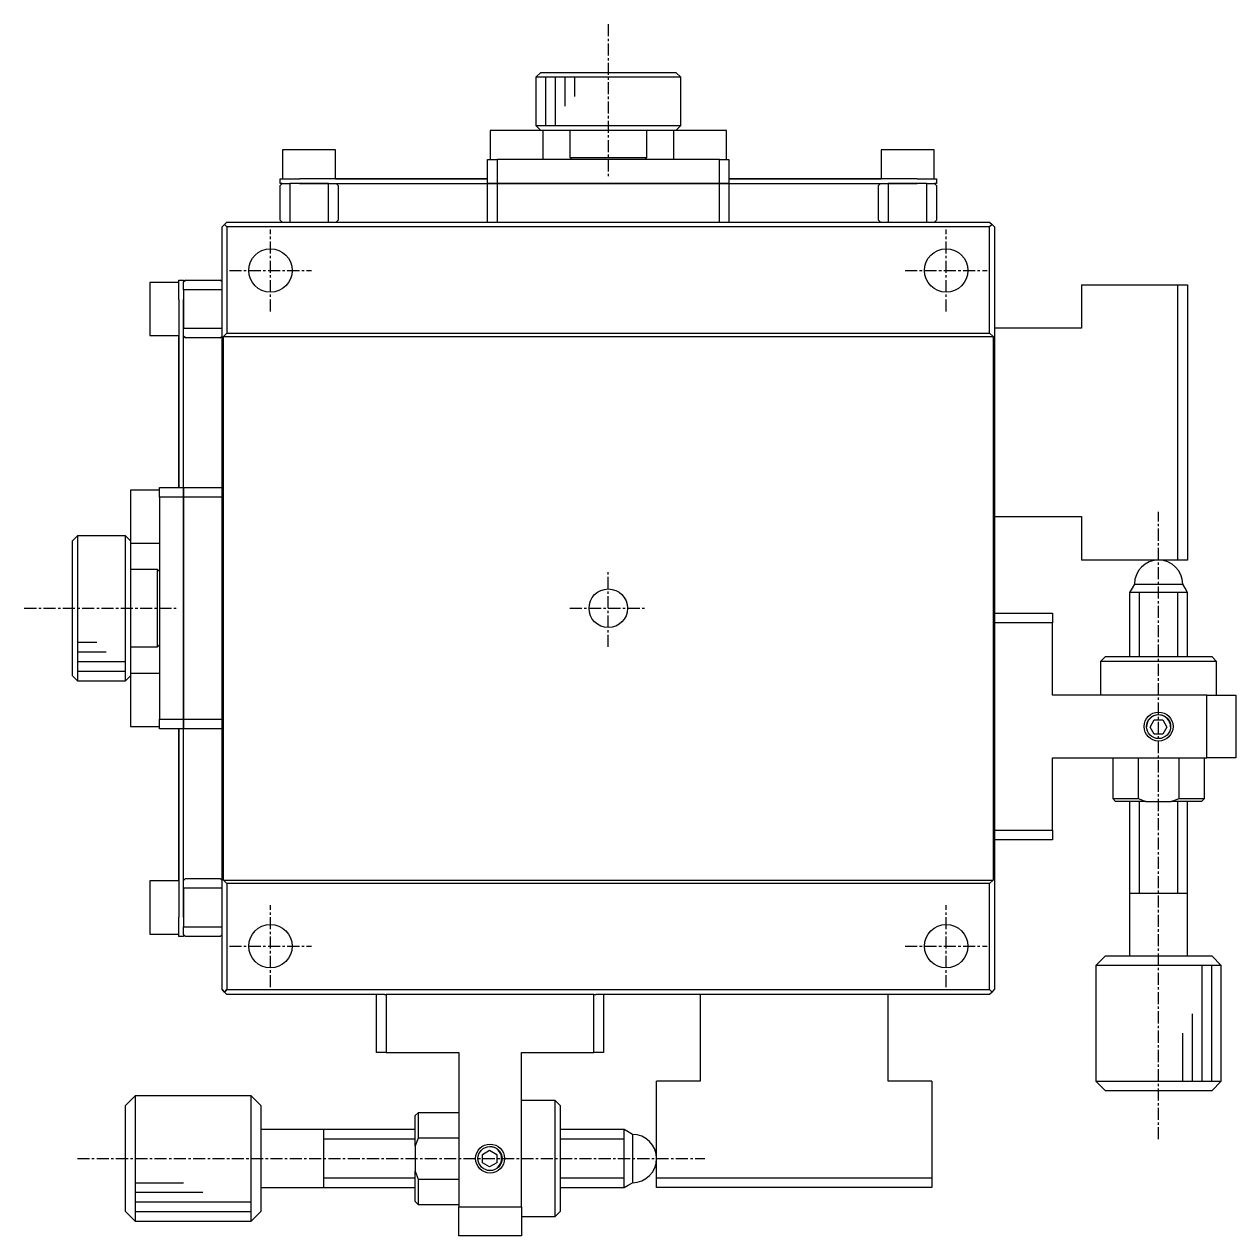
# Model space of a CAD drawing. Extents: x 6 to 439, y 10 to 277.
# Drawn here: x 313.9 to 439.4, y 91.8 to 217.2 of the extents above; entities that cross this region are included whole.
import ezdxf

# ---------------------------------------------------------------- set-up
doc = ezdxf.new("R2010")
doc.units = 0
doc.linetypes.add('CENTER', pattern=[2, 1.25, -0.25, 0.25, -0.25])
doc.layers.get('0').update_dxf_attribs({"linetype": 'CONTINUOUS'})
doc.layers.add('CENTER', color=1, linetype='CENTER')

msp = doc.modelspace()

# ---------------------------------------------------------------- linework, layer by layer
at = {"color": 7, "linetype": 'CONTINUOUS'}
for p, q in [((367.45, 212.25), (366.95, 211.75)), ((367.45, 212.25), (381.45, 212.25)), ((381.95, 211.75), (381.45, 212.25)), ((381.95, 211.75), (366.95, 211.75)), ((366.95, 211.75), (366.95, 206.75)), ((381.95, 206.75), (381.95, 211.75)), ((364.95, 206.25), (362.2, 206.25)), ((362.2, 206.25), (362.2, 203.25)), ((367.7, 206.25), (364.95, 206.25)), ((366.95, 206.75), (374.37, 206.75)), ((366.95, 206.75), (367.45, 206.25)), ((374.37, 206.25), (367.7, 206.25)), ((367.7, 203.25), (367.7, 206.25)), ((370.45, 206.25), (370.45, 203.45)), ((374.37, 206.75), (381.95, 206.75)), ((381.2, 206.25), (374.37, 206.25)), ((378.45, 203.45), (378.45, 206.25)), ((383.95, 206.25), (381.2, 206.25)), ((381.2, 206.25), (381.2, 203.25)), ((381.45, 206.25), (381.95, 206.75)), ((386.7, 206.25), (383.95, 206.25)), ((386.7, 203.25), (386.7, 206.25)), ((343.45, 204.25), (340.7, 204.25)), ((340.7, 204.25), (340.7, 201.25)), ((346.2, 204.25), (343.45, 204.25)), ((346.2, 201.25), (346.2, 204.25)), ((370.45, 203.45), (374.4, 203.45)), ((370.45, 203.45), (370.65, 203.25)), ((374.4, 203.45), (378.45, 203.45)), ((378.25, 203.25), (378.45, 203.45)), ((405.45, 204.25), (402.7, 204.25)), ((402.7, 204.25), (402.7, 201.25)), ((408.2, 204.25), (405.45, 204.25)), ((408.2, 201.25), (408.2, 204.25)), ((361.95, 200.75), (361.95, 203.25)), ((361.95, 203.25), (362.95, 203.25)), ((362.95, 203.25), (362.95, 200.75)), ((373.2, 203.25), (362.95, 203.25)), ((375.7, 203.25), (373.2, 203.25)), ((385.95, 203.25), (375.7, 203.25)), ((385.95, 200.75), (385.95, 203.25)), ((385.95, 203.25), (386.95, 203.25)), ((386.95, 203.25), (386.95, 200.75)), ((340.45, 201.25), (342.45, 201.25)), ((340.45, 201.25), (340.7, 201.25)), ((340.45, 200.75), (340.45, 201.25)), ((361.95, 201.25), (342.45, 201.25)), ((346.2, 201.25), (361.95, 201.25)), ((360.45, 201.25), (358.7, 201.25)), ((360.45, 201.25), (358.7, 201.25)), ((360.45, 201.25), (361.95, 201.25)), ((361.95, 201.25), (360.45, 201.25)), ((386.95, 201.25), (388.45, 201.25)), ((388.45, 201.25), (386.95, 201.25)), ((386.95, 201.25), (402.7, 201.25)), ((406.45, 201.25), (386.95, 201.25)), ((390.2, 201.25), (388.45, 201.25)), ((390.2, 201.25), (388.45, 201.25)), ((406.45, 201.25), (408.45, 201.25)), ((408.2, 201.25), (408.45, 201.25)), ((408.45, 201.25), (408.45, 200.75)), ((340.65, 200.75), (340.45, 200.55)), ((340.45, 200.55), (340.65, 200.75)), ((340.65, 200.75), (340.45, 200.75)), ((340.45, 196.95), (340.45, 200.55)), ((340.65, 200.75), (341.45, 200.75)), ((341.45, 200.75), (341.45, 196.75)), ((342.45, 200.75), (341.45, 200.75)), ((345.45, 200.75), (342.45, 200.75)), ((342.45, 200.75), (345.45, 200.75)), ((345.45, 196.75), (345.45, 200.75)), ((345.45, 200.75), (361.95, 200.75)), ((346.45, 200.55), (346.25, 200.75)), ((346.25, 200.75), (346.45, 200.55)), ((346.45, 200.55), (346.45, 196.95)), ((362.95, 200.75), (361.95, 200.75)), ((361.95, 196.75), (361.95, 200.75)), ((361.95, 200.75), (362.95, 200.75)), ((362.95, 200.75), (385.95, 200.75)), ((362.95, 200.75), (362.95, 196.75)), ((385.95, 200.75), (362.95, 200.75)), ((386.95, 200.75), (385.95, 200.75)), ((385.95, 196.75), (385.95, 200.75)), ((385.95, 200.75), (386.95, 200.75)), ((386.95, 200.75), (403.45, 200.75)), ((386.95, 200.75), (386.95, 196.75)), ((402.65, 200.75), (402.45, 200.55)), ((402.45, 200.55), (402.65, 200.75)), ((402.45, 196.95), (402.45, 200.55)), ((403.45, 200.75), (403.45, 196.75)), ((406.45, 200.75), (403.45, 200.75)), ((403.45, 200.75), (406.45, 200.75)), ((407.45, 200.75), (406.45, 200.75)), ((407.45, 196.75), (407.45, 200.75)), ((407.45, 200.75), (408.25, 200.75)), ((408.45, 200.55), (408.25, 200.75)), ((408.25, 200.75), (408.45, 200.55)), ((408.45, 200.75), (408.25, 200.75)), ((408.45, 200.55), (408.45, 196.95)), ((334.7, 196.5), (334.45, 196.25)), ((334.45, 117.25), (334.45, 196.25)), ((334.7, 196.5), (334.95, 196.75)), ((334.95, 196.25), (334.7, 196.5)), ((334.95, 196.75), (413.95, 196.75)), ((413.95, 196.25), (334.95, 196.25)), ((334.95, 196.25), (334.95, 185.25)), ((340.45, 196.95), (340.65, 196.75)), ((346.25, 196.75), (346.45, 196.95)), ((402.45, 196.95), (402.65, 196.75)), ((408.25, 196.75), (408.45, 196.95)), ((413.95, 196.75), (414.2, 196.5)), ((414.2, 196.5), (413.95, 196.25)), ((413.95, 185.25), (413.95, 196.25)), ((414.45, 196.25), (414.2, 196.5)), ((414.45, 196.25), (414.45, 117.25)), ((326.95, 190.5), (326.95, 187.75)), ((329.95, 190.5), (326.95, 190.5)), ((329.95, 190.5), (329.95, 190.75)), ((329.95, 188.75), (329.95, 190.75)), ((329.95, 190.75), (330.45, 190.75)), ((330.65, 190.75), (330.45, 190.55)), ((330.45, 190.55), (330.65, 190.75)), ((330.45, 190.75), (330.45, 190.55)), ((330.45, 189.75), (330.45, 190.55)), ((334.45, 189.75), (330.45, 189.75)), ((330.45, 189.75), (330.45, 188.75)), ((330.65, 190.75), (334.25, 190.75)), ((334.45, 190.55), (334.25, 190.75)), ((423.45, 190.25), (423.45, 185.75)), ((423.45, 190.25), (433.45, 190.25)), ((433.45, 161.75), (433.45, 190.25)), ((433.45, 190.25), (434.45, 190.25)), ((434.45, 190.25), (434.45, 161.75)), ((329.95, 188.75), (329.95, 169.25)), ((330.45, 188.75), (330.45, 185.75)), ((330.45, 185.75), (330.45, 188.75)), ((326.95, 187.75), (326.95, 185)), ((330.45, 185.75), (334.45, 185.75)), ((330.45, 169.25), (330.45, 185.75)), ((423.45, 185.75), (414.45, 185.75)), ((326.95, 185), (329.95, 185)), ((329.95, 169.25), (329.95, 185)), ((330.45, 184.95), (330.65, 184.75)), ((330.65, 184.75), (330.45, 184.95)), ((334.25, 184.75), (330.65, 184.75)), ((334.25, 184.75), (334.45, 184.95)), ((334.6, 184.9), (334.95, 185.25)), ((334.6, 184.9), (414.3, 184.9)), ((334.6, 128.6), (334.6, 184.9)), ((334.95, 185.25), (413.95, 185.25)), ((413.95, 185.25), (414.3, 184.9)), ((414.3, 184.9), (414.3, 128.6)), ((329.95, 172.5), (329.95, 170.75)), ((329.95, 172.5), (329.95, 170.75)), ((329.95, 169.25), (329.95, 170.75)), ((329.95, 170.75), (329.95, 169.25)), ((324.95, 169), (324.95, 166.25)), ((327.95, 169), (324.95, 169)), ((327.95, 169.25), (330.45, 169.25)), ((327.95, 168.25), (327.95, 169.25)), ((330.45, 168.25), (327.95, 168.25)), ((327.95, 168.25), (327.95, 158)), ((330.45, 169.25), (330.45, 168.25)), ((330.45, 169.25), (334.45, 169.25)), ((330.45, 168.25), (330.45, 169.25)), ((330.45, 145.25), (330.45, 168.25)), ((334.45, 168.25), (330.45, 168.25)), ((330.45, 168.25), (330.45, 145.25)), ((324.95, 166.25), (324.95, 163.5)), ((414.45, 166.25), (423.45, 166.25)), ((423.45, 166.25), (423.45, 161.75)), ((319.45, 164.25), (318.95, 163.75)), ((318.95, 149.75), (318.95, 163.75)), ((319.45, 164.25), (319.45, 149.25)), ((324.45, 164.25), (319.45, 164.25)), ((324.45, 156.67), (324.45, 164.25)), ((324.95, 163.75), (324.45, 164.25)), ((324.95, 163.5), (324.95, 156.67)), ((324.95, 163.5), (327.95, 163.5)), ((327.75, 160.75), (324.95, 160.75)), ((327.75, 156.71), (327.75, 160.75)), ((327.95, 160.55), (327.75, 160.75)), ((433.45, 161.75), (423.45, 161.75)), ((434.45, 161.75), (433.45, 161.75)), ((428.7, 158.82), (428.45, 158.38)), ((434.45, 158.38), (428.45, 158.38)), ((428.45, 158.38), (428.45, 151.75)), ((428.95, 159.25), (428.7, 158.82)), ((428.95, 159.25), (433.95, 159.25)), ((434.2, 158.82), (433.95, 159.25)), ((434.45, 158.38), (434.2, 158.82)), ((434.45, 151.75), (434.45, 158.38)), ((327.95, 158), (327.95, 155.5)), ((324.45, 149.25), (324.45, 156.67)), ((324.95, 156.67), (324.95, 150)), ((327.75, 152.75), (327.75, 156.71)), ((414.45, 156.25), (420.45, 156.25)), ((420.45, 156.25), (420.45, 155.25)), ((327.95, 155.5), (327.95, 145.25)), ((414.45, 155.25), (414.45, 155.45)), ((414.45, 155.25), (414.45, 133.75)), ((420.45, 155.25), (414.45, 155.25)), ((420.45, 147.75), (420.45, 155.25)), ((324.95, 152.75), (327.75, 152.75)), ((327.75, 152.75), (327.95, 152.95)), ((425.95, 151.75), (425.45, 151.25)), ((437.45, 151.25), (425.45, 151.25)), ((425.45, 151.25), (425.45, 147.75)), ((425.95, 151.75), (436.95, 151.75)), ((437.45, 151.25), (436.95, 151.75)), ((437.45, 147.75), (437.45, 151.25)), ((318.95, 149.75), (319.45, 149.25)), ((324.45, 149.25), (324.95, 149.75)), ((324.95, 150), (324.95, 147.25)), ((327.95, 150), (324.95, 150)), ((319.45, 149.25), (324.45, 149.25)), ((324.95, 147.25), (324.95, 144.5)), ((436.45, 147.75), (420.45, 147.75)), ((436.45, 141.25), (436.45, 147.75)), ((436.45, 147.75), (439.45, 147.75)), ((439.45, 147.75), (439.45, 141.25)), ((324.95, 144.5), (327.95, 144.5)), ((327.95, 145.25), (330.45, 145.25)), ((327.95, 144.25), (327.95, 145.25)), ((330.45, 145.25), (330.45, 144.25)), ((330.45, 145.25), (334.45, 145.25)), ((330.45, 144.25), (330.45, 145.25)), ((430.58, 144.45), (431.01, 145.2)), ((431.01, 143.7), (430.58, 144.45)), ((431.01, 145.2), (431.88, 145.2)), ((431.88, 145.2), (432.31, 144.45)), ((432.31, 144.45), (431.88, 143.7)), ((330.45, 144.25), (327.95, 144.25)), ((329.95, 142.75), (329.95, 144.25)), ((329.95, 144.25), (329.95, 142.75)), ((329.95, 128.5), (329.95, 144.25)), ((329.95, 144.25), (329.95, 124.75)), ((330.45, 127.75), (330.45, 144.25)), ((334.45, 144.25), (330.45, 144.25)), ((431.88, 143.7), (431.01, 143.7)), ((329.95, 142.75), (329.95, 141)), ((329.95, 142.75), (329.95, 141)), ((420.45, 133.75), (420.45, 141.25)), ((420.45, 141.25), (436.45, 141.25)), ((426.7, 141.25), (426.7, 137.05)), ((429.32, 141.25), (429.32, 137.05)), ((433.57, 137.05), (433.57, 141.25)), ((436.2, 137.05), (436.2, 141.25)), ((439.45, 141.25), (436.45, 141.25)), ((426.7, 137.05), (429.32, 137.05)), ((426.7, 137.05), (427, 136.75)), ((429.32, 137.05), (430.13, 136.75)), ((432.77, 136.75), (433.57, 137.05)), ((433.57, 137.05), (436.2, 137.05)), ((435.9, 136.75), (436.2, 137.05)), ((430.13, 136.75), (427, 136.75)), ((428.45, 136.75), (428.45, 127.25)), ((430.13, 136.75), (432.77, 136.75)), ((435.9, 136.75), (432.77, 136.75)), ((434.45, 127.25), (434.45, 136.75)), ((414.45, 133.75), (420.45, 133.75)), ((414.45, 133.55), (414.45, 133.75)), ((420.45, 133.75), (420.45, 132.75)), ((420.45, 132.75), (414.45, 132.75)), ((326.95, 128.5), (326.95, 125.75)), ((329.95, 128.5), (326.95, 128.5)), ((330.65, 128.75), (330.45, 128.55)), ((330.45, 128.55), (330.65, 128.75)), ((330.65, 128.75), (334.25, 128.75)), ((334.45, 128.55), (334.25, 128.75)), ((334.6, 128.6), (414.3, 128.6)), ((334.95, 128.25), (334.6, 128.6)), ((413.95, 128.25), (334.95, 128.25)), ((334.95, 128.25), (334.95, 117.25)), ((414.3, 128.6), (413.95, 128.25)), ((413.95, 117.25), (413.95, 128.25)), ((330.45, 127.75), (330.45, 124.75)), ((334.45, 127.75), (330.45, 127.75)), ((330.45, 124.75), (330.45, 127.75)), ((428.45, 127.25), (434.44, 127.25)), ((428.45, 127.25), (428.45, 127.24)), ((428.45, 127.25), (428.45, 127.25)), ((428.45, 127.25), (428.45, 120.75)), ((434.44, 127.25), (434.45, 127.25)), ((434.45, 127.24), (434.45, 127.25)), ((434.45, 120.75), (434.45, 127.25)), ((434.45, 127.25), (434.45, 127.25)), ((326.95, 125.75), (326.95, 123)), ((329.95, 122.75), (329.95, 124.75)), ((330.45, 124.75), (330.45, 123.75)), ((326.95, 123), (329.95, 123)), ((329.95, 122.75), (329.95, 123)), ((330.45, 122.95), (330.45, 123.75)), ((330.45, 123.75), (334.45, 123.75)), ((330.45, 122.75), (329.95, 122.75)), ((330.45, 122.95), (330.65, 122.75)), ((330.65, 122.75), (330.45, 122.95)), ((330.45, 122.95), (330.45, 122.75)), ((334.25, 122.75), (330.65, 122.75)), ((334.25, 122.75), (334.45, 122.95)), ((425.95, 120.75), (424.95, 119.75)), ((425.95, 120.75), (436.95, 120.75)), ((425.95, 120.75), (428.45, 120.75)), ((428.45, 120.75), (434.45, 120.75)), ((428.45, 120.75), (434.45, 120.75)), ((434.45, 120.75), (436.95, 120.75)), ((437.95, 119.75), (436.95, 120.75)), ((437.95, 119.75), (424.95, 119.75)), ((424.95, 119.75), (424.95, 107.75)), ((437.95, 119.75), (437.95, 119.75)), ((437.95, 107.75), (437.95, 119.75)), ((334.45, 117.25), (334.7, 117)), ((334.7, 117), (334.45, 117.25)), ((334.7, 117), (334.95, 117.25)), ((334.95, 117.25), (334.7, 117)), ((334.95, 116.75), (334.7, 117)), ((334.7, 117), (334.95, 116.75)), ((334.95, 117.25), (413.95, 117.25)), ((351.25, 116.75), (334.95, 116.75)), ((350.45, 110.75), (350.45, 116.75)), ((351.25, 116.75), (351.45, 116.75)), ((351.45, 116.75), (351.45, 110.75)), ((372.95, 116.75), (351.45, 116.75)), ((372.95, 110.75), (372.95, 116.75)), ((372.95, 116.75), (373.15, 116.75)), ((413.95, 116.75), (373.15, 116.75)), ((373.95, 116.75), (373.95, 110.75)), ((383.95, 116.75), (383.95, 107.75)), ((403.45, 107.75), (403.45, 116.75)), ((413.95, 117.25), (414.2, 117)), ((414.2, 117), (413.95, 116.75)), ((414.2, 117), (414.45, 117.25)), ((351.45, 110.75), (350.45, 110.75)), ((351.45, 110.75), (358.95, 110.75)), ((358.95, 110.75), (358.95, 94.75)), ((365.45, 110.75), (372.95, 110.75)), ((365.45, 94.75), (365.45, 110.75)), ((373.95, 110.75), (372.95, 110.75)), ((383.95, 107.75), (379.45, 107.75)), ((379.45, 97.75), (379.45, 107.75)), ((407.95, 107.75), (403.45, 107.75)), ((407.95, 107.75), (407.95, 97.75)), ((424.95, 107.75), (437.95, 107.75)), ((424.95, 107.75), (425.95, 106.75)), ((436.95, 106.75), (425.95, 106.75)), ((436.95, 106.75), (437.95, 107.75)), ((325.45, 106.25), (324.45, 105.25)), ((325.45, 106.25), (325.45, 93.25)), ((337.45, 106.25), (325.45, 106.25)), ((337.45, 93.25), (337.45, 106.25)), ((338.45, 105.25), (337.45, 106.25)), ((368.95, 105.75), (365.45, 105.75)), ((368.95, 93.75), (368.95, 105.75)), ((369.45, 105.25), (368.95, 105.75)), ((324.45, 94.25), (324.45, 105.25)), ((338.45, 105.25), (338.45, 94.25)), ((338.45, 105.25), (338.45, 102.75)), ((354.75, 104.5), (354.45, 104.2)), ((354.45, 101.07), (354.45, 104.2)), ((354.75, 104.5), (354.75, 101.87)), ((358.95, 104.5), (354.75, 104.5)), ((369.45, 105.25), (369.45, 94.25)), ((338.45, 102.75), (338.45, 96.75)), ((338.45, 102.75), (338.45, 96.75)), ((344.95, 102.75), (338.45, 102.75)), ((344.95, 102.75), (344.94, 102.75)), ((344.95, 102.75), (344.95, 96.75)), ((354.45, 102.75), (344.95, 102.75)), ((344.95, 102.75), (344.95, 102.75)), ((354.75, 101.87), (354.45, 101.07)), ((358.95, 101.87), (354.75, 101.87)), ((376.08, 102.75), (369.45, 102.75)), ((376.08, 96.75), (376.08, 102.75)), ((376.51, 102.5), (376.08, 102.75)), ((376.95, 102.25), (376.51, 102.5)), ((376.95, 102.25), (376.95, 97.25)), ((354.45, 101.07), (354.45, 98.43)), ((361.4, 100.18), (362.15, 100.62)), ((362.15, 100.62), (362.9, 100.18)), ((361.4, 99.32), (361.4, 100.18)), ((362.15, 98.88), (361.4, 99.32)), ((362.9, 99.32), (362.15, 98.88)), ((362.9, 100.18), (362.9, 99.32)), ((354.45, 98.43), (354.75, 97.63)), ((354.45, 95.3), (354.45, 98.43)), ((338.45, 96.75), (338.45, 94.25)), ((338.45, 96.75), (344.95, 96.75)), ((344.94, 96.75), (344.95, 96.75)), ((344.95, 96.75), (344.95, 96.75)), ((344.95, 96.75), (354.45, 96.75)), ((344.95, 96.75), (344.95, 96.75)), ((354.75, 97.63), (354.75, 95)), ((354.75, 97.63), (358.95, 97.63)), ((369.45, 96.75), (376.08, 96.75)), ((376.08, 96.75), (376.51, 97)), ((376.51, 97), (376.95, 97.25)), ((379.45, 97.75), (407.95, 97.75)), ((379.45, 96.75), (379.45, 97.75)), ((407.95, 96.75), (379.45, 96.75)), ((407.95, 97.75), (407.95, 96.75)), ((324.45, 94.25), (325.45, 93.25)), ((337.45, 93.25), (338.45, 94.25)), ((354.45, 95.3), (354.75, 95)), ((354.75, 95), (358.95, 95)), ((358.95, 94.75), (365.45, 94.75)), ((358.95, 91.75), (358.95, 94.75)), ((365.45, 94.75), (365.45, 91.75)), ((368.95, 93.75), (369.45, 94.25)), ((325.45, 93.25), (337.45, 93.25)), ((337.45, 93.25), (337.45, 93.25)), ((365.45, 93.75), (368.95, 93.75)), ((365.45, 91.75), (358.95, 91.75))]:
    msp.add_line(p, q, dxfattribs=at)
at = {"color": 3, "linetype": 'CONTINUOUS'}
for p, q in [((367.95, 211.75), (367.95, 206.75)), ((368.95, 211.75), (368.95, 206.75)), ((369.95, 211.75), (369.95, 208.75)), ((370.95, 211.75), (370.95, 209.75)), ((429.45, 158.38), (429.45, 151.75)), ((433.45, 151.75), (433.45, 158.38)), ((319.45, 153.25), (321.45, 153.25)), ((319.45, 152.25), (322.45, 152.25)), ((319.45, 151.25), (324.45, 151.25)), ((319.45, 150.25), (324.45, 150.25)), ((429.45, 136.75), (429.45, 127.25)), ((433.45, 127.25), (433.45, 136.75)), ((435.95, 107.75), (435.95, 119.75)), ((436.95, 107.75), (436.95, 119.75)), ((434.95, 107.75), (434.95, 114.75)), ((433.95, 107.75), (433.95, 112.75)), ((354.45, 101.75), (344.95, 101.75)), ((376.08, 101.75), (369.45, 101.75)), ((325.45, 97.25), (330.45, 97.25)), ((344.95, 97.75), (354.45, 97.75)), ((369.45, 97.75), (376.08, 97.75)), ((325.45, 96.25), (332.45, 96.25)), ((325.45, 95.25), (337.45, 95.25)), ((325.45, 94.25), (337.45, 94.25))]:
    msp.add_line(p, q, dxfattribs=at)
at = {"color": 7, "linetype": 'CONTINUOUS'}
for centre, radius in [((339.45, 191.75), 2.25), ((409.45, 191.75), 2.25), ((374.45, 156.75), 2), ((431.45, 144.5), 1.25), ((339.45, 121.75), 2.25), ((409.45, 121.75), 2.25), ((362.2, 99.75), 1.25)]:
    msp.add_circle(centre, radius, dxfattribs=at)
at = {"color": 3, "linetype": 'CONTINUOUS'}
for centre in [(431.45, 144.5), (362.2, 99.75)]:
    msp.add_circle(centre, 1.5, dxfattribs=at)
at = {"color": 7, "linetype": 'CONTINUOUS'}
for centre, radius, start, end in [((431.45, 159.25), 2.5, 90, 180), ((431.45, 159.25), 2.5, 0, 90), ((431.45, 144.45), 1.25, 90, 178.854), ((431.45, 144.45), 1.25, 1.146, 90), ((376.95, 99.75), 2.5, 0, 90), ((362.15, 99.75), 1.25, 0, 88.854), ((362.15, 99.75), 1.25, 271.146, 0), ((376.95, 99.75), 2.5, 270, 0)]:
    msp.add_arc(centre, radius, start, end, dxfattribs=at)
at = {"color": 3, "linetype": 'CONTINUOUS'}
for centre, start, end in [((431.45, 144.45), 90, 178.854), ((431.45, 144.45), 1.146, 90), ((362.15, 99.75), 0, 88.854), ((362.15, 99.75), 271.146, 0)]:
    msp.add_arc(centre, 1.25, start, end, dxfattribs=at)
at = {"layer": 'CENTER', "color": 1, "linetype": 'CENTER'}
for p, q in [((374.45, 217.25), (374.45, 201.25)), ((339.45, 187.5), (339.45, 196)), ((409.45, 187.5), (409.45, 196)), ((335.2, 191.75), (343.7, 191.75)), ((405.2, 191.75), (413.7, 191.75)), ((431.45, 101.75), (431.45, 166.75)), ((374.45, 152.75), (374.45, 160.75)), ((313.95, 156.75), (329.95, 156.75)), ((370.45, 156.75), (378.45, 156.75)), ((339.45, 117.5), (339.45, 126)), ((409.45, 117.5), (409.45, 126)), ((335.2, 121.75), (343.7, 121.75)), ((405.2, 121.75), (413.7, 121.75)), ((319.45, 99.75), (384.45, 99.75))]:
    msp.add_line(p, q, dxfattribs=at)

doc.saveas('drawing.dxf')
